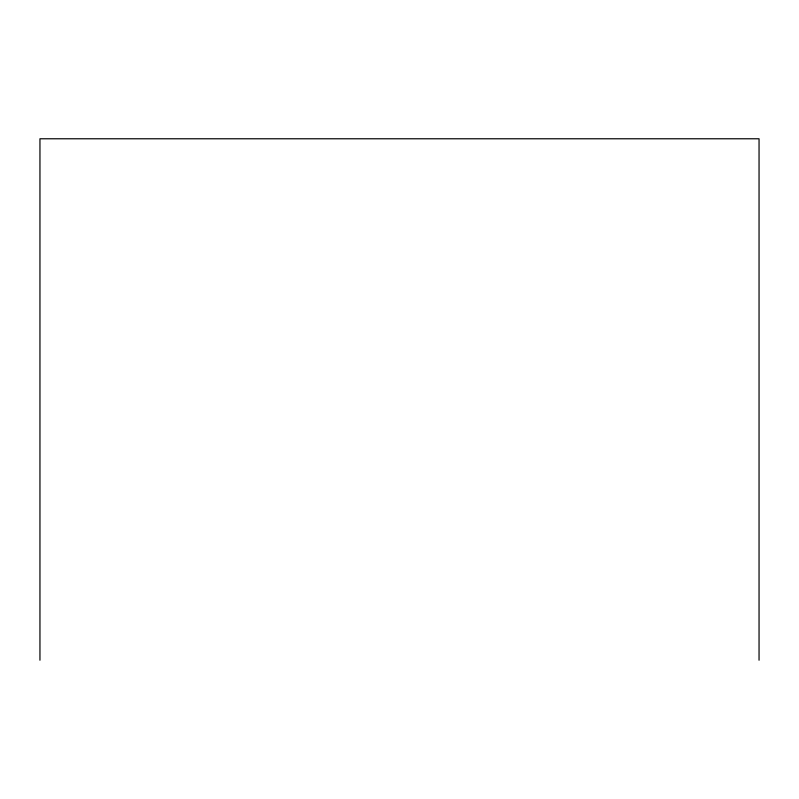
<?xml version="1.0" encoding="UTF-8"?>
<svg xmlns="http://www.w3.org/2000/svg" width="799" height="799" viewBox="0 0 799 799"><rect width="100%" height="100%" fill="white"/><g stroke="black" fill="none" stroke-linecap="round" stroke-linejoin="round"><path stroke-width="1.2" d="M759.05 660.224L759.05 138.776L39.95 138.776L39.95 660.224"/></g></svg>
